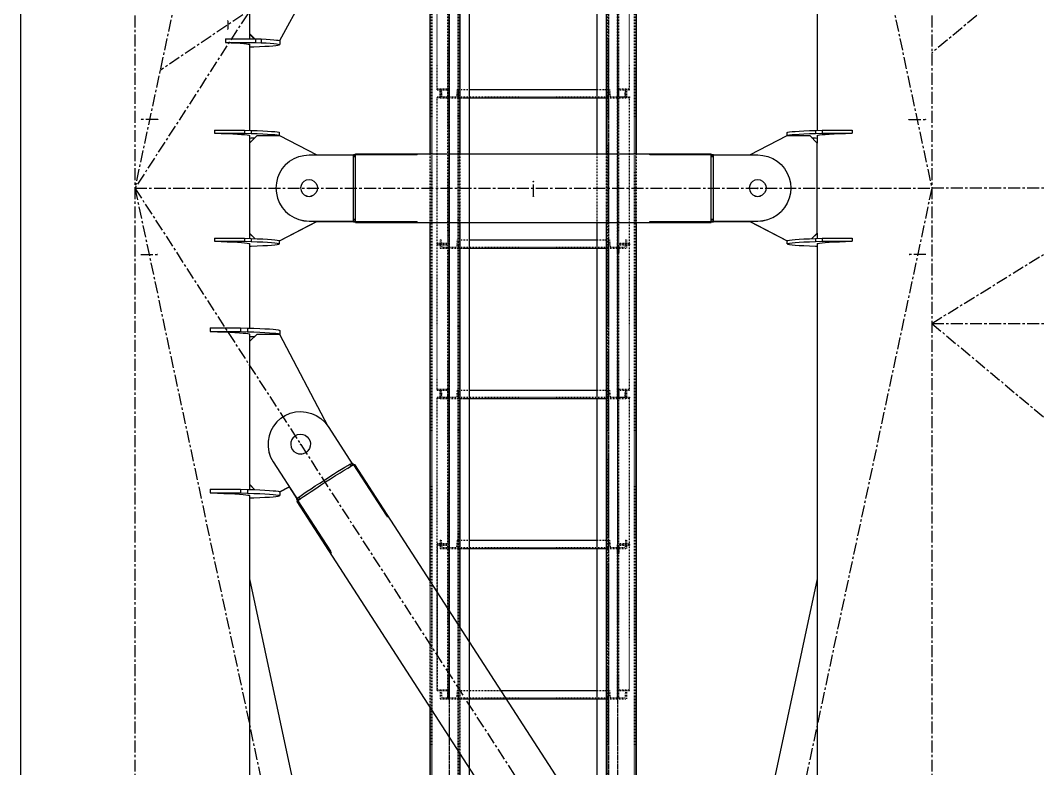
# Model space of a CAD drawing. Header units: millimetres. Extents: x 5143 to 30813, y 232 to 21408.
# Drawn here: x 22824 to 23500, y 12074 to 12572 of the extents above; entities that cross this region are included whole.
import ezdxf

# ---------------------------------------------------------------- set-up
doc = ezdxf.new("R2010")
doc.units = ezdxf.units.MM
doc.header["$LTSCALE"] = 0.25
for name, pattern in [('CENTER', [50.8, 31.75, -6.35, 6.35, -6.35]), ('XKITLINE00', [0]), ('XKITLINE02', [4, 2, -2]), ('XKITLINE03', [6, 3, -1, 1, -1])]:
    doc.linetypes.add(name, pattern=pattern)

msp = doc.modelspace()

# ---------------------------------------------------------------- linework, layer by layer
at = {"color": 8, "linetype": 'CENTER'}
for p, q in [((25173.61, 14010.27), (23430, 12550.27)), ((23075, 13280.27), (22900, 12460.27)), ((23430, 13280.27), (22900, 12460.27)), ((23255, 13280.27), (23430, 12460.27)), ((23350.86, 12831.09), (22916.72, 12538.65)), ((22900, 12689.51), (22900, 11020.27)), ((23430, 12689.51), (23430, 11020.27)), ((22961.71, 12571.71), (22961.71, 12566.2)), ((23430, 12370.27), (23720.98, 12550.27)), ((22915.26, 12506.11), (22904.3, 12506.13)), ((23414.73, 12506.11), (23425.69, 12506.13)), ((23165, 12454.88), (23165, 12464.88)), ((22900, 12460.27), (23073.55, 11647.05)), ((22900, 12460.27), (23430, 11640.27)), ((22900, 12460.27), (23430, 12460.27)), ((23015.8, 12460.14), (23015.8, 12460.41)), ((23430, 12460.27), (23256.44, 11647.05)), ((23314.2, 12460.41), (23314.2, 12460.14)), ((23666.53, 12460.27), (23430, 12460.27)), ((22903.93, 12416.17), (22914.89, 12416.16)), ((23426.06, 12416.17), (23415.1, 12416.16)), ((23430, 12370.27), (24815.89, 12370.27)), ((23430, 12370.27), (24263.2, 11672.6)), ((23010.2, 12289.94), (23010.2, 12289.61))]:
    msp.add_line(p, q, dxfattribs=at)
at = {"color": 3, "linetype": 'XKITLINE02'}
for p, q in [((23097.15, 12049.63), (23097.15, 13721.24)), ((23097.69, 12049.63), (23097.68, 13721.24)), ((23114.92, 12049.63), (23114.92, 13721.24)), ((23115, 12049.63), (23115, 13721.24)), ((23115, 12049.57), (23115, 13721.24)), ((23115.45, 12049.63), (23115.45, 13721.24)), ((23115.85, 12049.57), (23115.85, 13721.24)), ((23115.85, 12049.57), (23115.85, 13721.24)), ((23122.5, 12049.57), (23122.5, 13721.24)), ((23214.13, 12049.6), (23214.13, 13721.24)), ((23214.53, 12049.63), (23214.53, 13721.24)), ((23214.98, 12049.6), (23214.98, 13721.24)), ((23215.07, 12049.63), (23215.06, 13721.24)), ((23232.3, 12049.63), (23232.3, 13721.24)), ((23232.83, 12049.63), (23232.83, 13721.24)), ((23101, 12525.85), (23101, 12623.17)), ((23108.2, 12520.61), (23108.2, 12622.59)), ((23109, 12520.61), (23109, 12623.17)), ((23220.98, 12520.61), (23220.98, 12621.12)), ((23221.78, 12520.61), (23221.78, 12622.59)), ((23228.98, 12525.85), (23228.98, 12623.17)), ((23101, 12526.43), (23101, 12525.85)), ((23101, 12526.43), (23109, 12526.43)), ((23101, 12525.85), (23108.2, 12525.85)), ((23103, 12525.92), (23103.68, 12525.92)), ((23103, 12525.92), (23103, 12520.42)), ((23103, 12520.42), (23103, 12525.92)), ((23103.68, 12525.92), (23104.07, 12521.12)), ((23104.07, 12521.12), (23103.68, 12525.92)), ((23108.2, 12423.75), (23108.2, 12526.42)), ((23108.2, 12526.42), (23109, 12526.42)), ((23108.2, 12520.61), (23108.2, 12525.85)), ((23109, 12526.43), (23109, 12520.61)), ((23109, 12423.17), (23109, 12526.42)), ((23114.32, 12525.92), (23113.94, 12521.12)), ((23114.32, 12525.92), (23113.94, 12521.12)), ((23114.32, 12525.92), (23115, 12525.92)), ((23115, 12520.42), (23115, 12525.92)), ((23115, 12525.92), (23122.5, 12525.92)), ((23115, 12525.92), (23115, 12520.42)), ((23115, 12525.92), (23115, 12520.42)), ((23207.48, 12525.92), (23214.98, 12525.92)), ((23214.98, 12520.42), (23214.98, 12525.92)), ((23214.98, 12525.92), (23214.98, 12520.42)), ((23214.98, 12525.92), (23215.66, 12525.92)), ((23214.98, 12525.92), (23214.98, 12520.42)), ((23215.66, 12525.92), (23216.05, 12521.12)), ((23215.66, 12525.92), (23216.05, 12521.12)), ((23220.98, 12526.43), (23228.98, 12526.43)), ((23220.98, 12526.42), (23220.98, 12520.62)), ((23220.98, 12526.42), (23221.78, 12526.42)), ((23220.98, 12526.42), (23220.98, 12428.97)), ((23221.78, 12521.2), (23221.78, 12526.42)), ((23221.78, 12423.75), (23221.78, 12525.85)), ((23221.78, 12525.85), (23228.98, 12525.85)), ((23225.92, 12521.12), (23226.3, 12525.92)), ((23226.3, 12525.92), (23225.92, 12521.12)), ((23226.3, 12525.92), (23226.98, 12525.92)), ((23226.98, 12520.42), (23226.98, 12525.92)), ((23226.98, 12525.92), (23226.98, 12520.42)), ((23101, 12423.17), (23101, 12521.2)), ((23101, 12521.2), (23108.2, 12521.2)), ((23101, 12520.62), (23109, 12520.62)), ((23103, 12520.42), (23115, 12520.42)), ((23104.07, 12521.12), (23113.94, 12521.12)), ((23108.2, 12520.61), (23109, 12520.61)), ((23115, 12521.12), (23214.98, 12521.12)), ((23115, 12520.42), (23122.5, 12520.42)), ((23207.48, 12520.42), (23214.98, 12520.42)), ((23214.98, 12520.42), (23226.98, 12520.42)), ((23216.05, 12521.12), (23225.92, 12521.12)), ((23220.98, 12520.62), (23228.98, 12520.62)), ((23220.98, 12423.17), (23220.98, 12520.62)), ((23220.98, 12520.61), (23221.78, 12520.61)), ((23221.78, 12521.2), (23228.98, 12521.2)), ((23228.98, 12521.2), (23228.98, 12520.62)), ((23228.98, 12423.17), (23228.98, 12521.2)), ((23096.3, 12437.44), (23096.3, 12483.11)), ((23116.3, 12437.44), (23116.3, 12483.11)), ((23122.5, 12073.93), (23122.5, 12483.11)), ((23207.48, 12437.44), (23207.48, 12483.11)), ((23213.68, 12437.44), (23213.68, 12483.11)), ((23233.68, 12437.44), (23233.68, 12483.11)), ((23101, 12423.75), (23108.2, 12423.75)), ((23101, 12423.17), (23109, 12423.17)), ((23101, 12325.85), (23101, 12423.17)), ((23101, 12423.17), (23109, 12423.17)), ((23101, 12422.59), (23108.2, 12422.59)), ((23103, 12425.92), (23103.68, 12425.92)), ((23103, 12425.92), (23103, 12420.42)), ((23103, 12425.92), (23103, 12420.42)), ((23103.68, 12425.92), (23104.07, 12421.12)), ((23103.68, 12425.92), (23104.07, 12421.12)), ((23108.2, 12428.97), (23109, 12428.97)), ((23108.2, 12320.61), (23108.2, 12422.59)), ((23109, 12320.61), (23109, 12423.17)), ((23114.32, 12425.92), (23113.94, 12421.12)), ((23114.32, 12425.92), (23113.94, 12421.12)), ((23114.32, 12425.92), (23115, 12425.92)), ((23115, 12420.42), (23115, 12425.92)), ((23115, 12425.92), (23122.5, 12425.92)), ((23115, 12425.92), (23115, 12420.42)), ((23115, 12425.92), (23115, 12420.42)), ((23207.48, 12425.92), (23214.98, 12425.92)), ((23214.98, 12420.42), (23214.98, 12425.92)), ((23214.98, 12425.92), (23214.98, 12420.42)), ((23214.98, 12425.92), (23215.66, 12425.92)), ((23214.98, 12425.92), (23214.98, 12420.42)), ((23215.66, 12425.92), (23216.05, 12421.12)), ((23215.66, 12425.92), (23216.05, 12421.12)), ((23220.98, 12428.97), (23220.98, 12423.17)), ((23220.98, 12428.97), (23221.78, 12428.97)), ((23220.98, 12423.17), (23228.98, 12423.17)), ((23220.98, 12417.35), (23220.98, 12423.17)), ((23220.98, 12423.17), (23228.98, 12423.17)), ((23221.78, 12423.75), (23228.98, 12423.75)), ((23221.78, 12422.59), (23221.78, 12417.35)), ((23221.78, 12422.59), (23228.98, 12422.59)), ((23221.78, 12320.61), (23221.78, 12422.59)), ((23226.3, 12425.92), (23225.92, 12421.12)), ((23226.3, 12425.92), (23225.92, 12421.12)), ((23226.3, 12425.92), (23226.98, 12425.92)), ((23226.98, 12425.92), (23226.98, 12420.42)), ((23226.98, 12425.92), (23226.98, 12420.42)), ((23228.98, 12423.17), (23228.98, 12422.59)), ((23228.98, 12325.85), (23228.98, 12423.17)), ((23103, 12420.42), (23115, 12420.42)), ((23104.07, 12421.12), (23113.94, 12421.12)), ((23108.2, 12417.35), (23109, 12417.35)), ((23115, 12421.12), (23214.98, 12421.12)), ((23115, 12420.42), (23122.5, 12420.42)), ((23207.48, 12420.42), (23214.98, 12420.42)), ((23214.98, 12420.42), (23226.98, 12420.42)), ((23216.05, 12421.12), (23225.92, 12421.12)), ((23220.98, 12320.61), (23220.98, 12421.12)), ((23220.98, 12417.35), (23221.78, 12417.35)), ((23101, 12326.43), (23101, 12325.85)), ((23101, 12326.43), (23109, 12326.43)), ((23101, 12325.85), (23108.2, 12325.85)), ((23101, 12223.17), (23101, 12321.2)), ((23101, 12321.2), (23108.2, 12321.2)), ((23103, 12325.92), (23103.68, 12325.92)), ((23103, 12325.92), (23103, 12320.42)), ((23103, 12320.42), (23103, 12325.92)), ((23103.68, 12325.92), (23104.07, 12321.12)), ((23104.07, 12321.12), (23103.68, 12325.92)), ((23104.07, 12321.12), (23113.94, 12321.12)), ((23108.2, 12223.75), (23108.2, 12326.42)), ((23108.2, 12326.42), (23109, 12326.42)), ((23108.2, 12320.61), (23108.2, 12325.85)), ((23109, 12326.43), (23109, 12320.61)), ((23109, 12223.17), (23109, 12326.42)), ((23114.32, 12325.92), (23113.94, 12321.12)), ((23114.32, 12325.92), (23113.94, 12321.12)), ((23114.32, 12325.92), (23115, 12325.92)), ((23115, 12320.42), (23115, 12325.92)), ((23115, 12325.92), (23122.5, 12325.92)), ((23115, 12325.92), (23115, 12320.42)), ((23115, 12325.92), (23115, 12320.42)), ((23115, 12321.12), (23214.98, 12321.12)), ((23207.48, 12325.92), (23214.98, 12325.92)), ((23214.98, 12320.42), (23214.98, 12325.92)), ((23214.98, 12325.92), (23214.98, 12320.42)), ((23214.98, 12325.92), (23215.66, 12325.92)), ((23214.98, 12325.92), (23214.98, 12320.42)), ((23215.66, 12325.92), (23216.05, 12321.12)), ((23215.66, 12325.92), (23216.05, 12321.12)), ((23216.05, 12321.12), (23225.92, 12321.12)), ((23220.98, 12326.43), (23228.98, 12326.43)), ((23220.98, 12326.42), (23220.98, 12320.62)), ((23220.98, 12326.42), (23221.78, 12326.42)), ((23220.98, 12326.42), (23220.98, 12228.97)), ((23221.78, 12326.42), (23221.78, 12321.2)), ((23221.78, 12223.75), (23221.78, 12326.42)), ((23221.78, 12325.85), (23228.98, 12325.85)), ((23221.78, 12321.2), (23228.98, 12321.2)), ((23225.92, 12321.12), (23226.3, 12325.92)), ((23226.3, 12325.92), (23225.92, 12321.12)), ((23226.3, 12325.92), (23226.98, 12325.92)), ((23226.98, 12320.42), (23226.98, 12325.92)), ((23226.98, 12325.92), (23226.98, 12320.42)), ((23228.98, 12321.2), (23228.98, 12320.62)), ((23228.98, 12223.17), (23228.98, 12321.2)), ((23101, 12320.62), (23109, 12320.62)), ((23103, 12320.42), (23115, 12320.42)), ((23108.2, 12320.61), (23109, 12320.61)), ((23115, 12320.42), (23122.5, 12320.42)), ((23207.48, 12320.42), (23214.98, 12320.42)), ((23214.98, 12320.42), (23226.98, 12320.42)), ((23220.98, 12320.62), (23228.98, 12320.62)), ((23220.98, 12320.62), (23220.98, 12223.17)), ((23220.98, 12320.61), (23221.78, 12320.61)), ((23108.2, 12228.97), (23109, 12228.97)), ((23220.98, 12228.97), (23220.98, 12223.17)), ((23220.98, 12228.97), (23221.78, 12228.97)), ((23101, 12223.75), (23108.2, 12223.75)), ((23101, 12125.85), (23101, 12223.17)), ((23101, 12223.17), (23109, 12223.17)), ((23101, 12223.17), (23109, 12223.17)), ((23101, 12222.59), (23101, 12125.85)), ((23101, 12222.59), (23108.2, 12222.59)), ((23103, 12225.92), (23103.68, 12225.92)), ((23103, 12225.92), (23103, 12220.42)), ((23103, 12225.92), (23103, 12220.42)), ((23103, 12220.42), (23115, 12220.42)), ((23103.68, 12225.92), (23104.07, 12221.12)), ((23103.68, 12225.92), (23104.07, 12221.12)), ((23104.07, 12221.12), (23113.94, 12221.12)), ((23108.2, 12120.61), (23108.2, 12222.59)), ((23109, 12120.61), (23109, 12223.17)), ((23114.32, 12225.92), (23113.94, 12221.12)), ((23114.32, 12225.92), (23113.94, 12221.12)), ((23114.32, 12225.92), (23115, 12225.92)), ((23115, 12220.42), (23115, 12225.92)), ((23115, 12225.92), (23122.5, 12225.92)), ((23115, 12225.92), (23115, 12220.42)), ((23115, 12225.92), (23115, 12220.42)), ((23115, 12221.12), (23214.98, 12221.12)), ((23115, 12220.42), (23122.5, 12220.42)), ((23207.48, 12225.92), (23214.98, 12225.92)), ((23207.48, 12220.42), (23214.98, 12220.42)), ((23214.98, 12220.42), (23214.98, 12225.92)), ((23214.98, 12225.92), (23214.98, 12220.42)), ((23214.98, 12225.92), (23215.66, 12225.92)), ((23214.98, 12225.92), (23214.98, 12220.42)), ((23214.98, 12220.42), (23226.98, 12220.42)), ((23215.66, 12225.92), (23216.05, 12221.12)), ((23215.66, 12225.92), (23216.05, 12221.12)), ((23216.05, 12221.12), (23225.92, 12221.12)), ((23220.98, 12217.35), (23220.98, 12223.17)), ((23220.98, 12223.17), (23228.98, 12223.17)), ((23220.98, 12223.17), (23228.98, 12223.17)), ((23220.98, 12120.61), (23220.98, 12221.12)), ((23221.78, 12223.75), (23228.98, 12223.75)), ((23221.78, 12222.59), (23221.78, 12217.35)), ((23221.78, 12222.59), (23228.98, 12222.59)), ((23221.78, 12120.61), (23221.78, 12222.59)), ((23226.3, 12225.92), (23225.92, 12221.12)), ((23226.3, 12225.92), (23225.92, 12221.12)), ((23226.3, 12225.92), (23226.98, 12225.92)), ((23226.98, 12225.92), (23226.98, 12220.42)), ((23226.98, 12225.92), (23226.98, 12220.42)), ((23228.98, 12223.17), (23228.98, 12222.59)), ((23228.98, 12125.85), (23228.98, 12223.17)), ((23108.2, 12217.35), (23109, 12217.35)), ((23220.98, 12217.35), (23221.78, 12217.35)), ((23096.3, 12114.46), (23096.3, 12198.64)), ((23116.3, 12083.52), (23116.3, 12167.7)), ((23122.5, 12049.57), (23122.5, 12158.11)), ((23101, 12126.43), (23109, 12126.43)), ((23101, 12125.85), (23108.2, 12125.85)), ((23103, 12125.92), (23103.68, 12125.92)), ((23103, 12125.92), (23103, 12120.42)), ((23103, 12125.92), (23103, 12120.42)), ((23103.68, 12125.92), (23104.07, 12121.12)), ((23103.68, 12125.92), (23104.07, 12121.12)), ((23108.2, 12125.85), (23108.2, 12120.61)), ((23109, 12126.43), (23109, 12120.61)), ((23114.32, 12125.92), (23113.94, 12121.12)), ((23114.32, 12125.92), (23113.94, 12121.12)), ((23114.32, 12125.92), (23115, 12125.92)), ((23115, 12120.42), (23115, 12125.92)), ((23115, 12125.92), (23143.31, 12125.92)), ((23115, 12125.92), (23115, 12120.42)), ((23115, 12125.92), (23115, 12120.42)), ((23207.48, 12125.92), (23214.98, 12125.92)), ((23214.98, 12120.42), (23214.98, 12125.92)), ((23214.98, 12125.92), (23214.98, 12120.42)), ((23214.98, 12125.92), (23215.66, 12125.92)), ((23214.98, 12125.92), (23214.98, 12120.42)), ((23215.66, 12125.92), (23216.05, 12121.12)), ((23215.66, 12125.92), (23216.05, 12121.12)), ((23220.98, 12126.43), (23228.98, 12126.43)), ((23221.78, 12125.85), (23228.98, 12125.85)), ((23226.3, 12125.92), (23225.92, 12121.12)), ((23226.3, 12125.92), (23225.92, 12121.12)), ((23226.3, 12125.92), (23226.98, 12125.92)), ((23226.98, 12125.92), (23226.98, 12120.42)), ((23226.98, 12125.92), (23226.98, 12120.42)), ((23103, 12120.42), (23115, 12120.42)), ((23104.07, 12121.12), (23113.94, 12121.12)), ((23108.2, 12120.61), (23109, 12120.61)), ((23115, 12121.12), (23214.98, 12121.12)), ((23115, 12120.42), (23146.86, 12120.42)), ((23207.48, 12120.42), (23214.98, 12120.42)), ((23214.98, 12120.42), (23226.98, 12120.42)), ((23216.05, 12121.12), (23225.92, 12121.12)), ((23220.98, 12120.61), (23221.78, 12120.61))]:
    msp.add_line(p, q, dxfattribs=at)
at = {"color": 1, "linetype": 'XKITLINE03'}
for p, q in [((23109, 13721.24), (23109, 12049.63)), ((23122.5, 12049.57), (23122.5, 13721.24)), ((23214.98, 13721.24), (23214.98, 12049.6)), ((23220.98, 13721.24), (23220.98, 12049.63)), ((23109, 12526.43), (23109, 12623.17)), ((23220.98, 12623.17), (23220.98, 12526.43)), ((23109, 12423.17), (23109, 12520.62)), ((23115, 12520.42), (23214.98, 12520.42)), ((23115, 12520.42), (23115, 12520.42)), ((23214.98, 12520.42), (23214.98, 12520.42)), ((23220.98, 12520.62), (23220.98, 12423.17)), ((23109, 12326.43), (23109, 12423.17)), ((23220.98, 12423.17), (23220.98, 12326.43)), ((23115, 12420.42), (23214.98, 12420.42)), ((23115, 12420.42), (23115, 12420.42)), ((23214.98, 12420.42), (23214.98, 12420.42)), ((23109, 12223.17), (23109, 12320.62)), ((23115, 12320.42), (23214.98, 12320.42)), ((23115, 12320.42), (23115, 12320.42)), ((23214.98, 12320.42), (23214.98, 12320.42)), ((23220.98, 12320.62), (23220.98, 12223.17)), ((23109, 12126.43), (23109, 12223.17)), ((23115, 12220.42), (23214.98, 12220.42)), ((23115, 12220.42), (23115, 12220.42)), ((23214.98, 12220.42), (23214.98, 12220.42)), ((23220.98, 12223.17), (23220.98, 12126.43)), ((23115, 12120.42), (23214.98, 12120.42)), ((23115, 12120.42), (23115, 12120.42)), ((23214.98, 12120.42), (23214.98, 12120.42))]:
    msp.add_line(p, q, dxfattribs=at)
at = {"color": 7, "linetype": 'XKITLINE00'}
for p, q in [((23233.68, 12483.11), (23233.68, 12735.71)), ((23213.68, 12483.11), (23213.68, 12722.23)), ((23207.48, 12483.11), (23207.48, 12718.06)), ((23122.5, 12483.11), (23122.5, 12660.82)), ((23116.3, 12483.11), (23116.3, 12656.64)), ((23096.3, 12483.11), (23096.3, 12643.17)), ((23122.5, 12525.92), (23207.48, 12525.92)), ((23122.5, 12520.42), (23207.48, 12520.42)), ((23096.3, 12198.64), (23096.3, 12437.44)), ((23116.3, 12167.7), (23116.3, 12437.44)), ((23122.5, 12158.11), (23122.5, 12437.44)), ((23207.48, 12049.6), (23207.48, 12437.44)), ((23213.68, 12049.63), (23213.68, 12437.44)), ((23233.68, 12049.63), (23233.68, 12437.44)), ((23122.5, 12425.92), (23207.48, 12425.92)), ((23122.5, 12420.42), (23207.48, 12420.42)), ((23122.5, 12325.92), (23207.48, 12325.92)), ((23122.5, 12320.42), (23207.48, 12320.42)), ((23122.5, 12225.92), (23207.48, 12225.92)), ((23122.5, 12220.42), (23207.48, 12220.42)), ((23143.31, 12125.92), (23207.48, 12125.92)), ((23146.86, 12120.42), (23207.48, 12120.42)), ((23096.3, 12049.63), (23096.3, 12114.46)), ((23116.3, 12049.63), (23116.3, 12083.52))]:
    msp.add_line(p, q, dxfattribs=at)
at = {"color": 8, "linetype": 'XKITLINE00'}
for p, q in [((22823.8, 12689.51), (22823.8, 11020.27)), ((23353.8, 12689.51), (23353.8, 12498.81)), ((22976.2, 12663.45), (22976.2, 12559.78)), ((23029.08, 12619.21), (22996.18, 12558.44)), ((22960.29, 12559.81), (22960.29, 12557.31)), ((22960.29, 12559.81), (22980.26, 12559.78)), ((22976.2, 12563.3), (22979.71, 12559.78)), ((22976.2, 12562.87), (22979.28, 12559.78)), ((22980.26, 12559.78), (22980.26, 12557.28)), ((22980.26, 12559.78), (22983.98, 12559.62)), ((22983.98, 12559.62), (22983.98, 12557.12)), ((22983.98, 12559.62), (22987.24, 12559.45)), ((22987.24, 12559.45), (22990.03, 12559.28)), ((22990.03, 12559.28), (22992.32, 12559.1)), ((22992.32, 12559.1), (22994.11, 12558.91)), ((22994.11, 12558.91), (22995.37, 12558.72)), ((22995.37, 12558.72), (22996.1, 12558.53)), ((22996.1, 12558.53), (22996.29, 12558.34)), ((22996.29, 12558.34), (22996.29, 12555.84)), ((22960.29, 12557.31), (22964.01, 12557.15)), ((22960.29, 12557.31), (22980.26, 12557.28)), ((22964.01, 12557.15), (22967.27, 12556.99)), ((22967.27, 12556.99), (22970.06, 12556.81)), ((22970.06, 12556.81), (22972.35, 12556.63)), ((22972.35, 12556.63), (22974.14, 12556.45)), ((22974.14, 12556.45), (22975.4, 12556.26)), ((22975.4, 12556.26), (22976.13, 12556.06)), ((22976.13, 12556.06), (22976.32, 12555.87)), ((22976.2, 12555.99), (22976.2, 12498.81)), ((22976.2, 12555.8), (22976.32, 12555.87)), ((22976.2, 12554.31), (22979.09, 12554.41)), ((22979.09, 12554.41), (22982.93, 12554.56)), ((22980.26, 12557.28), (22983.98, 12557.12)), ((22982.93, 12554.56), (22986.33, 12554.73)), ((22983.98, 12557.12), (22987.24, 12556.95)), ((22986.33, 12554.73), (22989.26, 12554.9)), ((22987.24, 12556.95), (22990.03, 12556.78)), ((22989.26, 12554.9), (22991.7, 12555.08)), ((22990.03, 12556.78), (22992.32, 12556.6)), ((22991.7, 12555.08), (22993.64, 12555.26)), ((22992.32, 12556.6), (22994.11, 12556.41)), ((22993.64, 12555.26), (22995.05, 12555.45)), ((22994.11, 12556.41), (22995.37, 12556.22)), ((22995.05, 12555.45), (22995.94, 12555.64)), ((22995.37, 12556.22), (22996.1, 12556.03)), ((22995.94, 12555.64), (22996.29, 12555.84)), ((22996.1, 12556.03), (22996.29, 12555.84)), ((22952.88, 12498.92), (22972.88, 12498.92)), ((22952.88, 12498.92), (22952.88, 12496.92)), ((22952.88, 12496.92), (22957.34, 12496.78)), ((22952.88, 12496.92), (22972.88, 12496.92)), ((22972.88, 12498.92), (22977.34, 12498.78)), ((22972.88, 12498.92), (22972.88, 12496.92)), ((22972.88, 12496.92), (22977.34, 12496.78)), ((22977.34, 12498.78), (22981.4, 12498.62)), ((22977.34, 12498.78), (22977.34, 12496.78)), ((22981.4, 12498.62), (22985.01, 12498.46)), ((22985.01, 12498.46), (22988.16, 12498.29)), ((22988.16, 12498.29), (22990.81, 12498.11)), ((22990.81, 12498.11), (22992.96, 12497.93)), ((22992.96, 12497.93), (22994.59, 12497.74)), ((22994.59, 12497.74), (22995.68, 12497.55)), ((22995.68, 12497.55), (22996.23, 12497.36)), ((22996.23, 12495.3), (22996.23, 12497.36)), ((23333.76, 12497.36), (23334.31, 12497.55)), ((23333.76, 12495.3), (23333.76, 12497.36)), ((23334.31, 12497.55), (23335.4, 12497.74)), ((23335.4, 12497.74), (23337.03, 12497.93)), ((23337.03, 12497.93), (23339.18, 12498.11)), ((23339.18, 12498.11), (23341.83, 12498.29)), ((23341.83, 12498.29), (23344.98, 12498.46)), ((23344.98, 12498.46), (23348.59, 12498.62)), ((23348.59, 12498.62), (23352.65, 12498.78)), ((23352.65, 12498.78), (23357.11, 12498.92)), ((23352.65, 12498.78), (23352.65, 12496.78)), ((23352.65, 12496.78), (23357.11, 12496.92)), ((23357.11, 12498.92), (23377.11, 12498.92)), ((23357.11, 12498.92), (23357.11, 12496.92)), ((23357.11, 12496.92), (23377.11, 12496.92)), ((23372.65, 12496.78), (23377.11, 12496.92)), ((23377.11, 12498.92), (23377.11, 12496.92)), ((22957.34, 12496.78), (22961.4, 12496.63)), ((22961.4, 12496.63), (22965.01, 12496.46)), ((22965.01, 12496.46), (22968.16, 12496.29)), ((22968.16, 12496.29), (22970.81, 12496.12)), ((22970.81, 12496.12), (22972.96, 12495.93)), ((22972.96, 12495.93), (22974.59, 12495.74)), ((22974.59, 12495.74), (22975.68, 12495.55)), ((22975.68, 12495.55), (22976.23, 12495.36)), ((22976.2, 12495.37), (22976.2, 12490.32)), ((22976.2, 12490.32), (22981.2, 12495.32)), ((22976.2, 12495.15), (22976.23, 12495.16)), ((22976.2, 12493.7), (22977.34, 12493.74)), ((22976.2, 12490.32), (22976.2, 12430.35)), ((22976.23, 12495.36), (22976.23, 12495.16)), ((22977.34, 12496.78), (22981.4, 12496.63)), ((22977.34, 12493.74), (22979.7, 12493.83)), ((22981.2, 12495.32), (22996.2, 12495.32)), ((22981.4, 12496.63), (22985.01, 12496.46)), ((22985.01, 12496.46), (22988.16, 12496.29)), ((22988.16, 12496.29), (22990.81, 12496.12)), ((22990.81, 12496.12), (22992.96, 12495.93)), ((22992.96, 12495.93), (22994.59, 12495.74)), ((22994.59, 12495.74), (22995.68, 12495.55)), ((22995.68, 12495.55), (22996.23, 12495.36)), ((22996.2, 12495.32), (23021.03, 12482.4)), ((23308.96, 12482.4), (23333.8, 12495.32)), ((23333.76, 12495.36), (23334.31, 12495.55)), ((23333.8, 12495.32), (23348.8, 12495.32)), ((23334.31, 12495.55), (23335.4, 12495.74)), ((23335.4, 12495.74), (23337.03, 12495.93)), ((23337.03, 12495.93), (23339.18, 12496.12)), ((23339.18, 12496.12), (23341.83, 12496.29)), ((23341.83, 12496.29), (23344.98, 12496.46)), ((23344.98, 12496.46), (23348.59, 12496.63)), ((23348.59, 12496.63), (23352.65, 12496.78)), ((23348.8, 12495.32), (23353.8, 12490.32)), ((23350.29, 12493.83), (23352.65, 12493.74)), ((23352.65, 12493.74), (23353.8, 12493.7)), ((23353.76, 12495.36), (23354.31, 12495.55)), ((23353.76, 12495.36), (23353.76, 12495.16)), ((23353.76, 12495.16), (23353.8, 12495.15)), ((23353.8, 12495.37), (23353.8, 12490.32)), ((23353.8, 12430.29), (23353.8, 12490.32)), ((23354.31, 12495.55), (23355.4, 12495.74)), ((23355.4, 12495.74), (23357.03, 12495.93)), ((23357.03, 12495.93), (23359.18, 12496.12)), ((23359.18, 12496.12), (23361.83, 12496.29)), ((23361.83, 12496.29), (23364.98, 12496.46)), ((23364.98, 12496.46), (23368.59, 12496.63)), ((23368.59, 12496.63), (23372.65, 12496.78)), ((23000.24, 12475.96), (23002.86, 12478.2)), ((23002.86, 12478.2), (23005.81, 12480)), ((23005.81, 12480), (23009, 12481.32)), ((23009, 12481.32), (23012.35, 12482.13)), ((23012.35, 12482.13), (23015.8, 12482.4)), ((23015.8, 12482.4), (23046.8, 12482.4)), ((23045.3, 12482.62), (23045.3, 12482.56)), ((23045.3, 12482.62), (23046.8, 12482.62)), ((23045.3, 12482.56), (23045.3, 12482.4)), ((23045.3, 12482.56), (23046.8, 12482.56)), ((23045.3, 12441.32), (23045.3, 12482.27)), ((23045.3, 12482.27), (23046.8, 12482.27)), ((23045.3, 12481.36), (23046.8, 12481.36)), ((23046.8, 12483.11), (23283.2, 12483.11)), ((23046.8, 12481.97), (23046.8, 12483.11)), ((23046.8, 12482.98), (23086.8, 12482.98)), ((23046.8, 12482.74), (23086.8, 12482.74)), ((23046.8, 12439.05), (23046.8, 12481.97)), ((23086.8, 12482.98), (23086.8, 12482.74)), ((23086.8, 12482.98), (23087.11, 12482.97)), ((23086.8, 12482.74), (23087.11, 12482.75)), ((23087.11, 12482.97), (23087.11, 12482.75)), ((23087.11, 12482.97), (23087.39, 12482.97)), ((23087.11, 12482.75), (23087.39, 12482.78)), ((23087.39, 12482.97), (23087.63, 12482.96)), ((23087.39, 12482.78), (23087.63, 12482.83)), ((23087.63, 12482.96), (23087.8, 12482.94)), ((23087.63, 12482.83), (23087.8, 12482.89)), ((23087.8, 12482.94), (23087.88, 12482.92)), ((23087.88, 12482.92), (23087.88, 12482.9)), ((23242.11, 12482.92), (23242.19, 12482.94)), ((23242.11, 12482.92), (23242.11, 12482.9)), ((23242.19, 12482.94), (23242.36, 12482.96)), ((23242.19, 12482.89), (23242.36, 12482.83)), ((23242.36, 12482.96), (23242.6, 12482.97)), ((23242.36, 12482.83), (23242.6, 12482.78)), ((23242.6, 12482.97), (23242.89, 12482.97)), ((23242.6, 12482.78), (23242.89, 12482.75)), ((23242.89, 12482.97), (23243.2, 12482.98)), ((23242.89, 12482.97), (23242.89, 12482.75)), ((23242.89, 12482.75), (23243.2, 12482.74)), ((23243.2, 12482.98), (23243.2, 12482.74)), ((23243.2, 12482.98), (23283.2, 12482.98)), ((23243.2, 12482.74), (23283.2, 12482.74)), ((23283.2, 12481.97), (23283.2, 12483.11)), ((23283.2, 12482.62), (23284.7, 12482.62)), ((23283.2, 12482.56), (23284.7, 12482.56)), ((23283.2, 12482.4), (23314.2, 12482.4)), ((23283.2, 12482.27), (23284.7, 12482.27)), ((23283.2, 12437.44), (23283.2, 12481.97)), ((23283.2, 12481.36), (23284.7, 12481.36)), ((23284.7, 12482.4), (23284.7, 12482.62)), ((23284.7, 12441.32), (23284.7, 12482.27)), ((23314.2, 12482.4), (23317.64, 12482.13)), ((23317.64, 12482.13), (23320.99, 12481.32)), ((23320.99, 12481.32), (23324.18, 12480)), ((23324.18, 12480), (23327.13, 12478.2)), ((23327.13, 12478.2), (23329.75, 12475.96)), ((22996.19, 12470.39), (22994.87, 12467.21)), ((22998, 12473.34), (22996.19, 12470.39)), ((23000.24, 12475.96), (22998, 12473.34)), ((23329.75, 12475.96), (23331.99, 12473.34)), ((23331.99, 12473.34), (23333.8, 12470.39)), ((23333.8, 12470.39), (23335.12, 12467.21)), ((22994.07, 12463.85), (22993.8, 12460.41)), ((22994.87, 12467.21), (22994.07, 12463.85)), ((23011.26, 12463.75), (23010.47, 12462.19)), ((23011.26, 12463.75), (23012.5, 12464.99)), ((23012.5, 12464.99), (23014.06, 12465.78)), ((23014.06, 12465.78), (23015.8, 12466.06)), ((23015.8, 12466.06), (23017.53, 12465.78)), ((23017.53, 12465.78), (23019.09, 12464.99)), ((23019.09, 12464.99), (23020.33, 12463.75)), ((23020.33, 12463.75), (23021.12, 12462.19)), ((23309.66, 12463.72), (23308.87, 12462.16)), ((23309.66, 12463.72), (23310.9, 12464.96)), ((23310.9, 12464.96), (23312.46, 12465.76)), ((23312.46, 12465.76), (23314.2, 12466.03)), ((23314.2, 12466.03), (23315.93, 12465.76)), ((23315.93, 12465.76), (23317.49, 12464.96)), ((23317.49, 12464.96), (23318.73, 12463.72)), ((23318.73, 12463.72), (23319.52, 12462.16)), ((23335.12, 12467.21), (23335.92, 12463.85)), ((23335.92, 12463.85), (23336.2, 12460.41)), ((22993.8, 12460.41), (22994.07, 12456.97)), ((22994.07, 12456.97), (22994.87, 12453.62)), ((22994.07, 12456.91), (22994.87, 12453.55)), ((23010.47, 12462.19), (23010.2, 12460.46)), ((23010.2, 12460.46), (23010.47, 12458.73)), ((23010.47, 12458.73), (23011.26, 12457.17)), ((23010.47, 12458.71), (23011.26, 12457.14)), ((23010.47, 12458.71), (23011.26, 12457.14)), ((23010.47, 12458.68), (23011.26, 12457.12)), ((23011.26, 12457.17), (23012.5, 12455.93)), ((23011.26, 12457.14), (23012.5, 12455.91)), ((23011.26, 12457.14), (23012.5, 12455.91)), ((23011.26, 12457.12), (23012.5, 12455.88)), ((23019.09, 12455.93), (23020.33, 12457.17)), ((23019.09, 12455.91), (23020.33, 12457.14)), ((23019.09, 12455.91), (23020.33, 12457.14)), ((23019.09, 12455.88), (23020.33, 12457.12)), ((23021.12, 12458.73), (23020.33, 12457.17)), ((23021.12, 12458.71), (23020.33, 12457.14)), ((23021.12, 12458.71), (23020.33, 12457.14)), ((23021.12, 12458.68), (23020.33, 12457.12)), ((23021.12, 12462.19), (23021.4, 12460.46)), ((23021.4, 12460.46), (23021.12, 12458.73)), ((23308.87, 12462.16), (23308.6, 12460.43)), ((23308.6, 12460.43), (23308.87, 12458.71)), ((23308.87, 12458.71), (23309.66, 12457.14)), ((23308.87, 12458.68), (23309.66, 12457.12)), ((23309.66, 12457.14), (23310.9, 12455.91)), ((23309.66, 12457.12), (23310.9, 12455.88)), ((23317.49, 12455.91), (23318.73, 12457.14)), ((23317.49, 12455.88), (23318.73, 12457.12)), ((23319.52, 12458.71), (23318.73, 12457.14)), ((23319.52, 12458.68), (23318.73, 12457.12)), ((23319.52, 12462.16), (23319.8, 12460.43)), ((23319.8, 12460.43), (23319.52, 12458.71)), ((23335.92, 12456.97), (23335.12, 12453.62)), ((23335.92, 12456.91), (23335.12, 12453.55)), ((23336.2, 12460.41), (23335.92, 12456.97)), ((22994.87, 12453.62), (22996.19, 12450.43)), ((22994.87, 12453.55), (22996.19, 12450.37)), ((22996.19, 12450.43), (22998, 12447.49)), ((22996.19, 12450.37), (22998, 12447.42)), ((23012.5, 12455.93), (23014.06, 12455.14)), ((23012.5, 12455.91), (23014.06, 12455.11)), ((23012.5, 12455.91), (23014.06, 12455.11)), ((23012.5, 12455.88), (23014.06, 12455.09)), ((23014.06, 12455.14), (23015.8, 12454.86)), ((23014.06, 12455.11), (23015.8, 12454.84)), ((23014.06, 12455.11), (23015.8, 12454.84)), ((23014.06, 12455.09), (23015.8, 12454.81)), ((23015.8, 12454.86), (23017.53, 12455.14)), ((23015.8, 12454.84), (23017.53, 12455.11)), ((23015.8, 12454.84), (23017.53, 12455.11)), ((23015.8, 12454.81), (23017.53, 12455.09)), ((23015.8, 12454.86), (23015.8, 12454.84)), ((23015.8, 12454.84), (23015.8, 12454.81)), ((23017.53, 12455.14), (23019.09, 12455.93)), ((23017.53, 12455.11), (23019.09, 12455.91)), ((23017.53, 12455.11), (23019.09, 12455.91)), ((23017.53, 12455.09), (23019.09, 12455.88)), ((23310.9, 12455.91), (23312.46, 12455.11)), ((23310.9, 12455.88), (23312.46, 12455.09)), ((23312.46, 12455.11), (23314.2, 12454.84)), ((23312.46, 12455.09), (23314.2, 12454.81)), ((23314.2, 12454.84), (23315.93, 12455.11)), ((23314.2, 12454.81), (23315.93, 12455.09)), ((23314.2, 12454.84), (23314.2, 12454.81)), ((23315.93, 12455.11), (23317.49, 12455.91)), ((23315.93, 12455.09), (23317.49, 12455.88)), ((23333.8, 12450.43), (23331.99, 12447.49)), ((23333.8, 12450.37), (23331.99, 12447.42)), ((23335.12, 12453.62), (23333.8, 12450.43)), ((23335.12, 12453.55), (23333.8, 12450.37)), ((22998, 12447.49), (23000.24, 12444.86)), ((22998, 12447.42), (23000.24, 12444.8)), ((23000.24, 12444.86), (23002.86, 12442.62)), ((23000.24, 12444.8), (23002.86, 12442.56)), ((23327.13, 12442.62), (23329.75, 12444.86)), ((23327.13, 12442.56), (23329.75, 12444.8)), ((23331.99, 12447.49), (23329.75, 12444.86)), ((23331.99, 12447.42), (23329.75, 12444.8)), ((22996.23, 12425.25), (23021.44, 12438.36)), ((22996.23, 12425.37), (23021.18, 12438.35)), ((23002.86, 12442.62), (23005.81, 12440.82)), ((23002.86, 12442.56), (23005.81, 12440.76)), ((23005.81, 12440.82), (23009, 12439.5)), ((23005.81, 12440.76), (23009, 12439.44)), ((23009, 12439.5), (23012.35, 12438.69)), ((23009, 12439.44), (23012.35, 12438.63)), ((23012.35, 12438.69), (23012.35, 12438.63)), ((23012.35, 12438.69), (23015.8, 12438.42)), ((23012.35, 12438.63), (23015.8, 12438.36)), ((23015.8, 12438.42), (23046.8, 12438.42)), ((23015.8, 12438.42), (23015.8, 12438.36)), ((23015.8, 12438.36), (23046.8, 12438.36)), ((23021.03, 12438.15), (23045.3, 12438.15)), ((23021.15, 12438.21), (23045.3, 12438.21)), ((23045.3, 12438.55), (23045.3, 12441.32)), ((23045.3, 12439.67), (23046.8, 12439.67)), ((23045.3, 12438.55), (23046.8, 12438.55)), ((23045.3, 12437.93), (23045.3, 12438.36)), ((23045.3, 12438.14), (23046.8, 12438.14)), ((23045.3, 12438), (23046.8, 12438)), ((23046.8, 12437.44), (23046.8, 12439.05)), ((23046.8, 12438.09), (23086.8, 12438.09)), ((23046.8, 12437.72), (23086.8, 12437.72)), ((23046.8, 12437.44), (23283.2, 12437.44)), ((23086.8, 12438.09), (23086.8, 12437.72)), ((23086.8, 12438.09), (23087.11, 12438.08)), ((23086.8, 12437.72), (23087.11, 12437.72)), ((23087.11, 12438.08), (23087.11, 12437.72)), ((23087.11, 12438.08), (23087.39, 12438.04)), ((23087.11, 12437.72), (23087.39, 12437.74)), ((23087.39, 12438.04), (23087.63, 12437.98)), ((23087.39, 12437.74), (23087.63, 12437.76)), ((23087.63, 12437.98), (23087.8, 12437.9)), ((23087.63, 12437.76), (23087.8, 12437.79)), ((23087.8, 12437.9), (23087.88, 12437.87)), ((23087.8, 12437.79), (23087.88, 12437.83)), ((23087.88, 12437.87), (23087.88, 12437.83)), ((23242.11, 12437.87), (23242.19, 12437.9)), ((23242.11, 12437.87), (23242.11, 12437.83)), ((23242.11, 12437.83), (23242.19, 12437.79)), ((23242.19, 12437.9), (23242.36, 12437.98)), ((23242.19, 12437.79), (23242.36, 12437.76)), ((23242.36, 12437.98), (23242.6, 12438.04)), ((23242.36, 12437.76), (23242.6, 12437.74)), ((23242.6, 12438.04), (23242.89, 12438.08)), ((23242.6, 12437.74), (23242.89, 12437.72)), ((23242.89, 12438.08), (23243.2, 12438.09)), ((23242.89, 12438.08), (23242.89, 12437.72)), ((23242.89, 12437.72), (23243.2, 12437.72)), ((23243.2, 12438.09), (23243.2, 12437.72)), ((23243.2, 12438.09), (23283.2, 12438.09)), ((23243.2, 12437.72), (23283.2, 12437.72)), ((23283.2, 12439.67), (23284.7, 12439.67)), ((23283.2, 12438.55), (23284.7, 12438.55)), ((23283.2, 12438.42), (23314.2, 12438.42)), ((23283.2, 12438.36), (23314.2, 12438.36)), ((23283.2, 12438.14), (23284.7, 12438.14)), ((23283.2, 12438), (23284.7, 12438)), ((23284.7, 12438.55), (23284.7, 12441.32)), ((23284.7, 12437.93), (23284.7, 12438.36)), ((23284.7, 12438.21), (23308.84, 12438.21)), ((23284.7, 12438.15), (23308.96, 12438.15)), ((23308.55, 12438.36), (23333.76, 12425.25)), ((23308.81, 12438.35), (23333.76, 12425.37)), ((23314.2, 12438.42), (23317.64, 12438.69)), ((23314.2, 12438.36), (23317.64, 12438.63)), ((23314.2, 12438.42), (23314.2, 12438.36)), ((23317.64, 12438.69), (23320.99, 12439.5)), ((23317.64, 12438.63), (23320.99, 12439.44)), ((23317.64, 12438.69), (23317.64, 12438.63)), ((23320.99, 12439.5), (23324.18, 12440.82)), ((23320.99, 12439.44), (23324.18, 12440.76)), ((23324.18, 12440.82), (23327.13, 12442.62)), ((23324.18, 12440.76), (23327.13, 12442.56)), ((22976.2, 12430.35), (22976.2, 12430.29)), ((22976.2, 12430.35), (22979.83, 12426.72)), ((22976.2, 12430.29), (22976.2, 12426.85)), ((22976.2, 12430.23), (22979.7, 12426.72)), ((23350.16, 12426.72), (23353.8, 12430.35)), ((23350.29, 12426.72), (23353.8, 12430.23)), ((23353.8, 12430.29), (23353.8, 12426.85)), ((22952.88, 12426.95), (22972.88, 12426.95)), ((22952.88, 12426.95), (22952.88, 12424.95)), ((22952.88, 12424.95), (22957.34, 12424.81)), ((22952.88, 12424.95), (22972.88, 12424.95)), ((22957.34, 12424.81), (22961.4, 12424.66)), ((22961.4, 12424.66), (22965.01, 12424.5)), ((22965.01, 12424.5), (22968.16, 12424.33)), ((22968.16, 12424.33), (22970.81, 12424.15)), ((22970.81, 12424.15), (22972.96, 12423.96)), ((22972.88, 12426.95), (22977.34, 12426.81)), ((22972.88, 12426.95), (22972.88, 12424.95)), ((22972.88, 12424.95), (22977.34, 12424.81)), ((22972.96, 12423.96), (22974.59, 12423.78)), ((22974.59, 12423.78), (22975.68, 12423.58)), ((22975.68, 12423.58), (22976.23, 12423.39)), ((22976.2, 12423.4), (22976.2, 12367.2)), ((22976.2, 12423.18), (22976.23, 12423.19)), ((22976.23, 12423.39), (22976.23, 12423.19)), ((22977.34, 12426.81), (22981.4, 12426.66)), ((22977.34, 12426.81), (22977.34, 12424.81)), ((22977.34, 12424.81), (22981.4, 12424.66)), ((22981.4, 12426.66), (22985.01, 12426.5)), ((22981.4, 12424.66), (22985.01, 12424.5)), ((22985.01, 12426.5), (22988.16, 12426.33)), ((22985.01, 12424.5), (22988.16, 12424.33)), ((22988.16, 12426.33), (22990.81, 12426.15)), ((22988.16, 12424.33), (22990.81, 12424.15)), ((22988.16, 12422.26), (22990.81, 12422.43)), ((22990.81, 12426.15), (22992.96, 12425.96)), ((22990.81, 12424.15), (22992.96, 12423.96)), ((22990.81, 12422.43), (22992.96, 12422.62)), ((22992.96, 12425.96), (22994.59, 12425.77)), ((22992.96, 12423.96), (22994.59, 12423.78)), ((22992.96, 12422.62), (22994.59, 12422.81)), ((22994.59, 12425.77), (22995.68, 12425.58)), ((22994.59, 12423.78), (22995.68, 12423.58)), ((22994.59, 12422.81), (22995.68, 12423)), ((22995.68, 12425.58), (22996.23, 12425.39)), ((22995.68, 12423.58), (22996.23, 12423.39)), ((22995.68, 12423), (22996.23, 12423.19)), ((22996.23, 12423.19), (22996.23, 12425.39)), ((23333.76, 12425.39), (23334.31, 12425.58)), ((23333.76, 12423.19), (23333.76, 12425.39)), ((23333.76, 12423.39), (23334.31, 12423.58)), ((23333.76, 12423.19), (23334.31, 12423)), ((23334.31, 12425.58), (23335.4, 12425.77)), ((23334.31, 12423.58), (23335.4, 12423.78)), ((23334.31, 12423), (23335.4, 12422.81)), ((23335.4, 12425.77), (23337.03, 12425.96)), ((23335.4, 12423.78), (23337.03, 12423.96)), ((23335.4, 12422.81), (23337.03, 12422.62)), ((23337.03, 12425.96), (23339.18, 12426.15)), ((23337.03, 12423.96), (23339.18, 12424.15)), ((23337.03, 12422.62), (23339.18, 12422.43)), ((23339.18, 12426.15), (23341.83, 12426.33)), ((23339.18, 12424.15), (23341.83, 12424.33)), ((23339.18, 12422.43), (23341.83, 12422.26)), ((23341.83, 12426.33), (23344.98, 12426.5)), ((23341.83, 12424.33), (23344.98, 12424.5)), ((23344.98, 12426.5), (23348.59, 12426.66)), ((23344.98, 12424.5), (23348.59, 12424.66)), ((23348.59, 12426.66), (23352.65, 12426.81)), ((23348.59, 12424.66), (23352.65, 12424.81)), ((23352.65, 12426.81), (23357.11, 12426.95)), ((23352.65, 12426.81), (23352.65, 12424.81)), ((23352.65, 12424.81), (23357.11, 12424.95)), ((23353.76, 12423.39), (23354.31, 12423.58)), ((23353.76, 12423.39), (23353.76, 12423.19)), ((23353.76, 12423.19), (23353.8, 12423.18)), ((23353.8, 12423.4), (23353.8, 11846.41)), ((23354.31, 12423.58), (23355.4, 12423.78)), ((23355.4, 12423.78), (23357.03, 12423.96)), ((23357.03, 12423.96), (23359.18, 12424.15)), ((23357.11, 12426.95), (23377.11, 12426.95)), ((23357.11, 12426.95), (23357.11, 12424.95)), ((23357.11, 12424.95), (23377.11, 12424.95)), ((23359.18, 12424.15), (23361.83, 12424.33)), ((23361.83, 12424.33), (23364.98, 12424.5)), ((23364.98, 12424.5), (23368.59, 12424.66)), ((23368.59, 12424.66), (23372.65, 12424.81)), ((23372.65, 12424.81), (23377.11, 12424.95)), ((23377.11, 12426.95), (23377.11, 12424.95)), ((22976.2, 12421.74), (22977.34, 12421.77)), ((22977.34, 12421.77), (22981.4, 12421.92)), ((22981.4, 12421.92), (22985.01, 12422.09)), ((22985.01, 12422.09), (22988.16, 12422.26)), ((23341.83, 12422.26), (23344.98, 12422.09)), ((23344.98, 12422.09), (23348.59, 12421.92)), ((23348.59, 12421.92), (23352.65, 12421.77)), ((23352.65, 12421.77), (23353.8, 12421.74)), ((22950.15, 12367.38), (22950.15, 12364.88)), ((22950.15, 12367.38), (22970.15, 12367.38)), ((22950.15, 12364.88), (22954.87, 12364.74)), ((22950.15, 12364.88), (22970.15, 12364.88)), ((22954.87, 12364.74), (22959.19, 12364.6)), ((22959.19, 12364.6), (22963.08, 12364.44)), ((22963.08, 12364.44), (22966.51, 12364.27)), ((22966.51, 12364.27), (22969.45, 12364.1)), ((22969.45, 12364.1), (22971.89, 12363.91)), ((22970.15, 12367.38), (22970.15, 12364.88)), ((22970.15, 12367.38), (22974.87, 12367.24)), ((22970.15, 12364.88), (22974.87, 12364.74)), ((22971.89, 12363.91), (22973.81, 12363.73)), ((22973.81, 12363.73), (22975.19, 12363.53)), ((22974.87, 12367.24), (22974.87, 12364.74)), ((22974.87, 12367.24), (22979.19, 12367.1)), ((22974.87, 12364.74), (22979.19, 12364.6)), ((22975.19, 12363.53), (22976.02, 12363.34)), ((22976.02, 12363.34), (22976.3, 12363.14)), ((22976.2, 12358.22), (22981.2, 12363.22)), ((22976.2, 12363.21), (22976.2, 12358.22)), ((22976.2, 12363.07), (22976.3, 12363.14)), ((22976.2, 12361.59), (22979.19, 12361.69)), ((22979.19, 12367.1), (22983.08, 12366.94)), ((22979.19, 12364.6), (22983.08, 12364.44)), ((22979.19, 12361.69), (22979.69, 12361.71)), ((22981.2, 12363.22), (22996.2, 12363.22)), ((22983.08, 12366.94), (22986.51, 12366.77)), ((22983.08, 12364.44), (22986.51, 12364.27)), ((22986.51, 12366.77), (22989.45, 12366.6)), ((22986.51, 12364.27), (22989.45, 12364.1)), ((22989.45, 12366.6), (22991.89, 12366.41)), ((22989.45, 12364.1), (22991.89, 12363.91)), ((22991.89, 12366.41), (22993.81, 12366.23)), ((22991.89, 12363.91), (22993.81, 12363.73)), ((22993.81, 12366.23), (22995.19, 12366.03)), ((22993.81, 12363.73), (22995.19, 12363.53)), ((22995.19, 12366.03), (22996.02, 12365.84)), ((22995.19, 12363.53), (22996.02, 12363.34)), ((22996.02, 12365.84), (22996.3, 12365.64)), ((22996.02, 12363.34), (22996.19, 12363.22)), ((22996.2, 12363.22), (23028.25, 12301.94)), ((22996.2, 12363.21), (22996.3, 12363.14)), ((22996.25, 12363.11), (22996.3, 12363.14)), ((22996.3, 12365.64), (22996.3, 12363.14)), ((22976.2, 12358.22), (22976.2, 12263.26)), ((22996.95, 12307.13), (22999.97, 12309.07)), ((22999.97, 12309.07), (23003.25, 12310.49)), ((23003.25, 12310.49), (23006.73, 12311.36)), ((23006.73, 12311.36), (23010.31, 12311.63)), ((23010.31, 12311.63), (23013.88, 12311.32)), ((23013.88, 12311.32), (23017.35, 12310.42)), ((23017.35, 12310.42), (23020.62, 12308.97)), ((23020.62, 12308.97), (23023.61, 12306.99)), ((22992.09, 12301.9), (22990.37, 12298.76)), ((22994.31, 12304.71), (22992.09, 12301.9)), ((22994.31, 12304.71), (22996.95, 12307.13)), ((23023.61, 12306.99), (23026.24, 12304.55)), ((23026.24, 12304.55), (23028.42, 12301.71)), ((23028.42, 12301.71), (23045.01, 12276.06)), ((22989.19, 12295.38), (22988.58, 12291.84)), ((22990.37, 12298.76), (22989.19, 12295.38)), ((23005.3, 12294.39), (23004.32, 12292.98)), ((23005.3, 12294.39), (23006.61, 12295.51)), ((23006.61, 12295.51), (23008.17, 12296.25)), ((23008.17, 12296.25), (23009.87, 12296.56)), ((23009.87, 12296.56), (23011.58, 12296.42)), ((23011.58, 12296.42), (23013.21, 12295.84)), ((23013.21, 12295.84), (23014.62, 12294.86)), ((23014.62, 12294.86), (23015.74, 12293.55)), ((22988.58, 12291.84), (22988.56, 12288.26)), ((22988.56, 12288.26), (22989.13, 12284.73)), ((22988.56, 12288.19), (22989.13, 12284.65)), ((23003.74, 12291.35), (23003.6, 12289.64)), ((23003.6, 12289.64), (23003.91, 12287.94)), ((23004.32, 12292.98), (23003.74, 12291.35)), ((23003.91, 12287.94), (23004.65, 12286.39)), ((23003.91, 12287.92), (23004.65, 12286.36)), ((23015.74, 12293.55), (23016.48, 12291.99)), ((23016.65, 12288.58), (23016.07, 12286.96)), ((23016.48, 12291.99), (23016.79, 12290.3)), ((23016.79, 12290.3), (23016.65, 12288.58)), ((22989.13, 12284.73), (22990.28, 12281.33)), ((22989.13, 12284.65), (22990.28, 12281.26)), ((22990.28, 12281.33), (22990.28, 12281.26)), ((22990.28, 12281.33), (22991.97, 12278.17)), ((22990.28, 12281.26), (22991.97, 12278.1)), ((23004.65, 12286.39), (23004.65, 12286.36)), ((23004.65, 12286.39), (23005.77, 12285.07)), ((23004.65, 12286.36), (23005.77, 12285.05)), ((23005.77, 12285.07), (23007.19, 12284.1)), ((23005.77, 12285.05), (23007.19, 12284.07)), ((23007.19, 12284.1), (23008.81, 12283.52)), ((23007.19, 12284.07), (23008.81, 12283.49)), ((23008.81, 12283.52), (23010.53, 12283.38)), ((23008.81, 12283.49), (23010.53, 12283.35)), ((23010.53, 12283.38), (23012.22, 12283.69)), ((23010.53, 12283.35), (23012.22, 12283.66)), ((23012.22, 12283.69), (23013.78, 12284.43)), ((23012.22, 12283.66), (23013.78, 12284.4)), ((23013.78, 12284.43), (23015.09, 12285.54)), ((23013.78, 12284.4), (23015.09, 12285.52)), ((23013.78, 12284.43), (23013.78, 12284.4)), ((23016.07, 12286.96), (23015.09, 12285.54)), ((23016.07, 12286.93), (23015.09, 12285.52)), ((22991.97, 12278.17), (23008.55, 12252.51)), ((22991.97, 12278.17), (22991.97, 12278.1)), ((22991.97, 12278.1), (23008.52, 12252.49)), ((23037.36, 12273.22), (23039.61, 12274.6)), ((23039.14, 12272.58), (23041.5, 12274.02)), ((23039.61, 12274.6), (23041.5, 12275.73)), ((23041.5, 12275.73), (23042.97, 12276.59)), ((23041.5, 12274.02), (23043.42, 12275.16)), ((23042.97, 12276.59), (23043.99, 12277.14)), ((23042.97, 12276.59), (23043.77, 12275.36)), ((23043.42, 12275.16), (23044.84, 12275.97)), ((23043.99, 12277.14), (23044.77, 12275.93)), ((23044.25, 12277.23), (23044.43, 12277.34)), ((23044.43, 12277.34), (23044.55, 12277.38)), ((23044.43, 12277.34), (23045.2, 12276.15)), ((23044.55, 12277.38), (23044.59, 12277.36)), ((23044.55, 12277.38), (23045.31, 12276.21)), ((23044.59, 12277.36), (23045.33, 12276.22)), ((23044.84, 12275.97), (23045.33, 12276.22)), ((23045.33, 12276.22), (23067.04, 12242.64)), ((23045.37, 12276.17), (23045.78, 12276.43)), ((23045.78, 12276.43), (23045.99, 12276.48)), ((23045.78, 12276.43), (23067.49, 12242.85)), ((23045.99, 12276.48), (23322.38, 11848.86)), ((23025.99, 12266.01), (23029.03, 12267.97)), ((23026.8, 12264.78), (23030.13, 12266.92)), ((23029.03, 12267.97), (23031.99, 12269.86)), ((23030.13, 12266.92), (23033.36, 12268.97)), ((23031.99, 12269.86), (23034.79, 12271.62)), ((23033.36, 12268.97), (23036.4, 12270.88)), ((23034.79, 12271.62), (23037.36, 12273.22)), ((23036.4, 12270.88), (23039.14, 12272.58)), ((22976.2, 12263.26), (22976.2, 12263.19)), ((22976.2, 12263.26), (22979.84, 12259.62)), ((22976.2, 12263.19), (22976.2, 12259.75)), ((22976.2, 12263.11), (22979.69, 12259.62)), ((22996.2, 12258.27), (23002.62, 12261.6)), ((22996.3, 12258.17), (23002.7, 12261.49)), ((23002.58, 12261.43), (23007.64, 12253.59)), ((23002.61, 12261.45), (23007.68, 12253.61)), ((23014.62, 12258.53), (23017.18, 12260.25)), ((23017.18, 12260.25), (23019.98, 12262.1)), ((23017.2, 12258.49), (23020.24, 12260.49)), ((23019.98, 12262.1), (23022.94, 12264.04)), ((23020.24, 12260.49), (23023.47, 12262.61)), ((23022.94, 12264.04), (23025.99, 12266.01)), ((23023.47, 12262.61), (23026.8, 12264.78)), ((22950.15, 12259.93), (22950.15, 12257.43)), ((22950.15, 12259.93), (22970.15, 12259.93)), ((22950.15, 12257.43), (22954.87, 12257.29)), ((22950.15, 12257.43), (22970.15, 12257.43)), ((22954.87, 12257.29), (22959.19, 12257.15)), ((22959.19, 12257.15), (22963.08, 12256.99)), ((22963.08, 12256.99), (22966.51, 12256.82)), ((22966.51, 12256.82), (22969.45, 12256.65)), ((22969.45, 12256.65), (22971.89, 12256.46)), ((22970.15, 12259.93), (22970.15, 12257.43)), ((22970.15, 12259.93), (22974.87, 12259.79)), ((22970.15, 12257.43), (22974.87, 12257.29)), ((22971.89, 12256.46), (22973.81, 12256.28)), ((22973.81, 12256.28), (22975.19, 12256.08)), ((22974.87, 12259.79), (22974.87, 12257.29)), ((22974.87, 12259.79), (22979.19, 12259.64)), ((22974.87, 12257.29), (22979.19, 12257.15)), ((22975.19, 12256.08), (22976.02, 12255.89)), ((22976.02, 12255.89), (22976.3, 12255.69)), ((22976.2, 12255.76), (22976.2, 11678.81)), ((22976.2, 12255.62), (22976.3, 12255.69)), ((22976.2, 12254.14), (22979.19, 12254.24)), ((22979.19, 12259.64), (22983.08, 12259.49)), ((22979.19, 12257.15), (22983.08, 12256.99)), ((22979.19, 12254.24), (22983.08, 12254.4)), ((22983.08, 12259.49), (22986.51, 12259.32)), ((22983.08, 12256.99), (22986.51, 12256.82)), ((22983.08, 12254.4), (22986.51, 12254.56)), ((22986.51, 12259.32), (22989.45, 12259.14)), ((22986.51, 12256.82), (22989.45, 12256.65)), ((22986.51, 12254.56), (22989.45, 12254.74)), ((22989.45, 12259.14), (22991.89, 12258.96)), ((22989.45, 12256.65), (22991.89, 12256.46)), ((22989.45, 12254.74), (22991.89, 12254.92)), ((22991.89, 12258.96), (22993.81, 12258.77)), ((22991.89, 12256.46), (22993.81, 12256.28)), ((22991.89, 12254.92), (22993.81, 12255.11)), ((22993.81, 12258.77), (22995.19, 12258.58)), ((22993.81, 12256.28), (22995.19, 12256.08)), ((22993.81, 12255.11), (22995.19, 12255.3)), ((22995.19, 12258.58), (22996.02, 12258.39)), ((22995.19, 12256.08), (22996.02, 12255.89)), ((22995.19, 12255.3), (22996.02, 12255.5)), ((22996.02, 12258.39), (22996.19, 12258.27)), ((22996.02, 12255.89), (22996.3, 12255.69)), ((22996.02, 12255.5), (22996.3, 12255.69)), ((22996.19, 12258.27), (22996.2, 12258.27)), ((22996.2, 12258.27), (22996.2, 12258.26)), ((22996.2, 12258.26), (22996.3, 12258.19)), ((22996.3, 12258.19), (22996.3, 12255.69)), ((23007.42, 12253.4), (23007.38, 12253.33)), ((23007.38, 12253.33), (23008.16, 12252.13)), ((23007.54, 12253.52), (23007.42, 12253.4)), ((23007.42, 12253.4), (23008.22, 12252.17)), ((23007.54, 12253.52), (23007.76, 12253.66)), ((23007.54, 12253.52), (23008.32, 12252.32)), ((23007.99, 12253.89), (23009, 12254.65)), ((23007.99, 12253.89), (23008.77, 12252.68)), ((23008.76, 12252.68), (23010.18, 12253.7)), ((23009, 12254.65), (23010.47, 12255.69)), ((23009, 12254.65), (23009.79, 12253.42)), ((23010.18, 12253.7), (23012.1, 12255.03)), ((23010.47, 12255.69), (23012.36, 12257)), ((23012.1, 12255.03), (23014.46, 12256.65)), ((23012.36, 12257), (23014.62, 12258.53)), ((23014.46, 12256.65), (23017.2, 12258.49)), ((23007.82, 12251.92), (23007.61, 12251.69)), ((23007.61, 12251.69), (23284, 11824.07)), ((23007.82, 12251.92), (23008.3, 12252.23)), ((23007.82, 12251.92), (23029.53, 12218.33)), ((23008.27, 12252.29), (23008.76, 12252.68)), ((23008.27, 12252.29), (23029.97, 12218.7)), ((23067.04, 12242.64), (23067.24, 12242.35)), ((23067.08, 12242.58), (23067.49, 12242.85)), ((23067.24, 12242.35), (23067.45, 12242.09)), ((23067.28, 12242.3), (23067.67, 12242.55)), ((23067.45, 12242.09), (23067.65, 12241.88)), ((23067.49, 12242.85), (23067.67, 12242.55)), ((23067.65, 12241.88), (23067.83, 12241.74)), ((23067.67, 12242.55), (23067.84, 12242.28)), ((23067.83, 12241.74), (23067.97, 12241.66)), ((23067.84, 12242.28), (23067.98, 12242.04)), ((23067.97, 12241.66), (23068.08, 12241.66)), ((23067.98, 12242.04), (23068.07, 12241.85)), ((23068.07, 12241.85), (23068.12, 12241.73)), ((23068.12, 12241.73), (23068.08, 12241.66)), ((23029.53, 12218.33), (23030.01, 12218.64)), ((23029.53, 12218.33), (23029.72, 12218.04)), ((23029.72, 12218.04), (23030.18, 12218.34)), ((23029.72, 12218.04), (23029.91, 12217.78)), ((23029.91, 12217.78), (23030.07, 12217.56)), ((23029.97, 12218.7), (23030.15, 12218.4)), ((23030.07, 12217.56), (23030.21, 12217.4)), ((23030.15, 12218.4), (23030.3, 12218.1)), ((23030.21, 12217.4), (23030.31, 12217.32)), ((23030.3, 12218.1), (23030.4, 12217.83)), ((23030.32, 12217.31), (23030.4, 12217.33)), ((23030.4, 12217.83), (23030.45, 12217.6)), ((23030.45, 12217.43), (23030.4, 12217.33)), ((23030.45, 12217.6), (23030.45, 12217.43)), ((22976.2, 12200.34), (23006.09, 12060.27)), ((23353.8, 12200.34), (23323.9, 12060.27))]:
    msp.add_line(p, q, dxfattribs=at)
for centre in [(22961.71, 12571.71), (22961.71, 12566.2), (23430, 12550.27), (22916.72, 12538.65), (22904.3, 12506.13), (22915.26, 12506.11), (23414.73, 12506.11), (23425.69, 12506.13), (23165, 12464.88), (22900, 12460.27), (22900, 12460.27), (22900, 12460.27), (22900, 12460.27), (22900, 12460.27), (23015.8, 12460.41), (23015.8, 12460.14), (23314.2, 12460.41), (23314.2, 12460.14), (23430, 12460.27), (23430, 12460.27), (23430, 12460.27), (23430, 12460.27), (23165, 12454.88), (22903.93, 12416.17), (22914.89, 12416.16), (23415.1, 12416.16), (23426.06, 12416.17), (23430, 12370.27), (23430, 12370.27), (23430, 12370.27), (23010.2, 12289.94), (23010.2, 12289.61)]:
    msp.add_circle(centre, 0.05, dxfattribs=at)
at = {"color": 1, "linetype": 'XKITLINE00'}
for centre in [(23109, 12526.43), (23220.98, 12526.43), (23109, 12520.62), (23115, 12520.42), (23115, 12520.42), (23214.98, 12520.42), (23214.98, 12520.42), (23220.98, 12520.62), (23109, 12423.17), (23109, 12423.17), (23220.98, 12423.17), (23220.98, 12423.17), (23115, 12420.42), (23115, 12420.42), (23214.98, 12420.42), (23214.98, 12420.42), (23109, 12326.43), (23220.98, 12326.43), (23109, 12320.62), (23115, 12320.42), (23115, 12320.42), (23214.98, 12320.42), (23214.98, 12320.42), (23220.98, 12320.62), (23109, 12223.17), (23109, 12223.17), (23115, 12220.42), (23115, 12220.42), (23214.98, 12220.42), (23214.98, 12220.42), (23220.98, 12223.17), (23220.98, 12223.17), (23109, 12126.43), (23220.98, 12126.43), (23115, 12120.42), (23115, 12120.42), (23214.98, 12120.42), (23214.98, 12120.42)]:
    msp.add_circle(centre, 0.05, dxfattribs=at)

doc.saveas('drawing.dxf')
